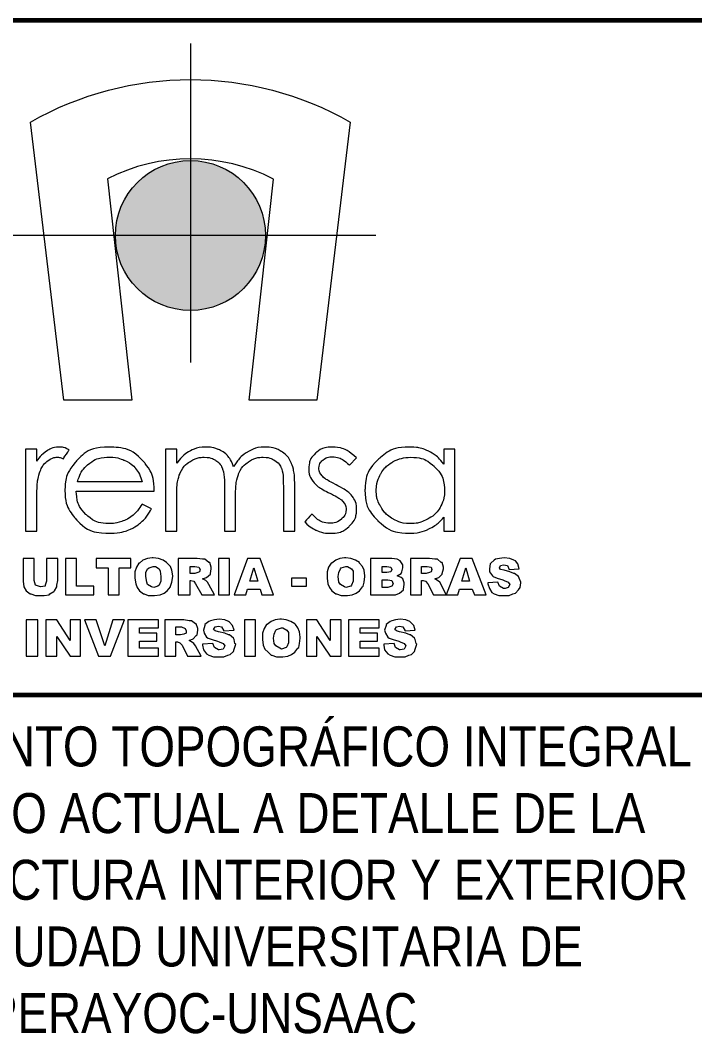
# Model space of a CAD drawing. Header units: inches. Extents: x 140 to 978, y -82 to 38.
# Drawn here: x 820.199 to 823.043, y -10.126 to -5.851 of the extents above; entities that cross this region are included whole.
import ezdxf

# ---------------------------------------------------------------- set-up
doc = ezdxf.new("R2010")
doc.units = ezdxf.units.IN
doc.header["$MEASUREMENT"] = 0
for name, color, linetype, lineweight in [('UNSAAC- ROTULO', 7, 'Continuous', 60), ('UNSAAC-TEXTOS', 250, 'Continuous', 0), ('UNSAAC-TEXTOS ROTULO', 7, 'Continuous', 15)]:
    doc.layers.add(name, color=color, linetype=linetype, lineweight=lineweight)
doc.styles.get("Standard").update_dxf_attribs({"font": 'arial.ttf'})

msp = doc.modelspace()

# ---------------------------------------------------------------- hatches: boundary and pattern name
at = {"layer": 'UNSAAC-TEXTOS'}
h = msp.add_hatch(color=252, dxfattribs=at)
h.dxf.hatch_style = 1
edge = h.paths.add_edge_path()
edge.add_arc((820.9162, -6.7589), 0.3164, 0, 360)

# ---------------------------------------------------------------- linework, layer by layer
at = {"layer": 'UNSAAC- ROTULO'}
msp.add_lwpolyline([(818.642, -5.851), (823.1903, -5.851), (823.1903, -8.6973), (818.642, -8.6973)], close=True, dxfattribs=at)
at = {"layer": 'UNSAAC-TEXTOS'}
for p, q in [((820.9162, -5.9493), (820.9162, -7.2949)), ((821.6985, -6.7589), (820.1339, -6.7589))]:
    msp.add_line(p, q, dxfattribs=at)
at = {"layer": 'UNSAAC-TEXTOS', "lineweight": 20}
msp.add_lwpolyline([(820.6685, -7.4538), (820.3828, -7.4538), (820.2419, -6.2807, -0.266421), (821.5905, -6.2807), (821.4495, -7.4538), (821.1638, -7.4538), (821.2659, -6.5208, 0.242709), (820.5663, -6.5197), (820.6685, -7.4538)], format="xyb", close=True, dxfattribs=at)
at = {"layer": 'UNSAAC-TEXTOS'}
for points in [[(820.2568, -8.1213), (820.2103, -8.1213), (820.2103, -8.2143), (820.2103, -8.2176), (820.2136, -8.2408), (820.2236, -8.2575), (820.2402, -8.2707), (820.2435, -8.2707), (820.2634, -8.2774), (820.2668, -8.2774), (820.2867, -8.2774), (820.3, -8.2774), (820.3199, -8.2741), (820.3232, -8.2707), (820.3398, -8.2608), (820.3432, -8.2575), (820.3531, -8.2408), (820.3531, -8.2342), (820.3565, -8.2143), (820.3565, -8.1213), (820.3099, -8.1213), (820.3099, -8.2143), (820.3099, -8.2176), (820.3033, -8.2342), (820.3033, -8.2375), (820.2834, -8.2408), (820.2634, -8.2342), (820.2568, -8.2143)], [(820.5093, -8.2375), (820.4362, -8.2375), (820.4362, -8.1213), (820.3897, -8.1213), (820.3897, -8.2741), (820.5093, -8.2741)], [(820.6155, -8.1611), (820.6654, -8.1611), (820.6654, -8.1213), (820.5192, -8.1213), (820.5192, -8.1611), (820.569, -8.1611), (820.569, -8.2741), (820.6155, -8.2741)], [(820.8315, -8.1545), (820.8182, -8.1412), (820.8149, -8.1379), (820.8016, -8.1279), (820.7816, -8.1213), (820.7584, -8.1179), (820.7551, -8.1179), (820.7351, -8.1213), (820.7152, -8.1279), (820.7019, -8.1412), (820.6986, -8.1412), (820.6886, -8.1578), (820.682, -8.1777), (820.682, -8.1977), (820.682, -8.2043), (820.6853, -8.2276), (820.6919, -8.2442), (820.7019, -8.2575), (820.7185, -8.2707), (820.7218, -8.2707), (820.7385, -8.2774), (820.7617, -8.2774), (820.765, -8.2774), (820.7883, -8.2741), (820.8049, -8.2674), (820.8182, -8.2575), (820.8315, -8.2408), (820.8315, -8.2375), (820.8381, -8.2209), (820.8414, -8.1977), (820.8414, -8.1943), (820.8381, -8.1711)], [(820.9975, -8.1379), (820.9942, -8.1379), (820.9776, -8.1246), (820.9677, -8.1246), (820.9444, -8.1213), (820.8647, -8.1213), (820.8647, -8.2741), (820.9145, -8.2741), (820.9145, -8.2143), (820.9178, -8.2143), (820.9311, -8.2176), (820.9378, -8.2276), (820.9643, -8.2741), (821.0175, -8.2741), (820.9942, -8.2309), (820.9876, -8.2209), (820.9809, -8.2143), (820.9677, -8.2076), (820.9843, -8.201), (821.0009, -8.1877), (821.0009, -8.1844), (821.0042, -8.1644), (821.0042, -8.1578)], [(821.0806, -8.1213), (821.0341, -8.1213), (821.0341, -8.2741), (821.0806, -8.2741)], [(821.2101, -8.1213), (821.157, -8.1213), (821.1005, -8.2741), (821.1503, -8.2741), (821.157, -8.2508), (821.2101, -8.2508), (821.2168, -8.2741), (821.2666, -8.2741)], [(821.6287, -8.1412), (821.6287, -8.1379), (821.6121, -8.1279), (821.5921, -8.1213), (821.5722, -8.1179), (821.5656, -8.1179), (821.5456, -8.1213), (821.529, -8.1279), (821.5124, -8.1412), (821.5091, -8.1412), (821.4991, -8.1578), (821.4925, -8.1777), (821.4925, -8.1977), (821.4925, -8.2043), (821.4958, -8.2276), (821.5025, -8.2442), (821.5124, -8.2575), (821.529, -8.2707), (821.5323, -8.2707), (821.5523, -8.2774), (821.5722, -8.2774), (821.5789, -8.2774), (821.5988, -8.2741), (821.6154, -8.2674), (821.6287, -8.2575), (821.642, -8.2408), (821.6453, -8.2375), (821.6486, -8.2209), (821.6519, -8.1977), (821.6519, -8.1943), (821.6486, -8.1711), (821.642, -8.1545)], [(821.8014, -8.1312), (821.7881, -8.1246), (821.7649, -8.1213), (821.6752, -8.1213), (821.6752, -8.2741), (821.7582, -8.2741), (821.7815, -8.2741), (821.7981, -8.2674), (821.8147, -8.2541), (821.8147, -8.2508), (821.818, -8.2309), (821.818, -8.2242), (821.8114, -8.2076), (821.8047, -8.201), (821.7881, -8.1943), (821.8047, -8.1844), (821.8081, -8.1777), (821.8114, -8.1611), (821.8114, -8.1478)], [(821.9775, -8.1379), (821.9741, -8.1379), (821.9575, -8.1246), (821.9476, -8.1246), (821.9243, -8.1213), (821.8446, -8.1213), (821.8446, -8.2741), (821.8911, -8.2741), (821.8911, -8.2143), (821.8977, -8.2143), (821.9077, -8.2176), (821.9177, -8.2276), (821.9409, -8.2741), (821.9941, -8.2741), (821.9741, -8.2309), (821.9675, -8.2209), (821.9575, -8.2143), (821.9476, -8.2076), (821.9642, -8.201), (821.9775, -8.1877), (821.9775, -8.1844), (821.9841, -8.1644), (821.9841, -8.1578)], [(822.1037, -8.1213), (822.0539, -8.1213), (821.9941, -8.2741), (822.0439, -8.2741), (822.0505, -8.2508), (822.1037, -8.2508), (822.1137, -8.2741), (822.1635, -8.2741)], [(822.2864, -8.1312), (822.2797, -8.1279), (822.2631, -8.1213), (822.2399, -8.1179), (822.2199, -8.1213), (822.2033, -8.1246), (822.1967, -8.1279), (822.1834, -8.1412), (822.1801, -8.1445), (822.1768, -8.1644), (822.1768, -8.1777), (822.1901, -8.1943), (822.1934, -8.1977), (822.21, -8.2043), (822.2332, -8.211), (822.2399, -8.2143), (822.2565, -8.2209), (822.2631, -8.2309), (822.2565, -8.2442), (822.2432, -8.2475), (822.2366, -8.2475), (822.2199, -8.2375), (822.2133, -8.2209), (822.1701, -8.2242), (822.1701, -8.2276), (822.1768, -8.2475), (822.1867, -8.2641), (822.1967, -8.2707), (822.2166, -8.2774), (822.2399, -8.2774), (822.2598, -8.2774), (822.2764, -8.2707), (822.2864, -8.2674), (822.2997, -8.2541), (822.3063, -8.2442), (822.3096, -8.2242), (822.3096, -8.2209), (822.303, -8.2043), (822.2997, -8.1977), (822.2831, -8.1844), (822.2797, -8.1844), (822.2631, -8.1777), (822.2399, -8.1711), (822.2233, -8.1678), (822.2199, -8.1611), (822.2233, -8.1512), (822.2366, -8.1478), (822.2532, -8.1512), (822.2598, -8.1678), (822.303, -8.1644), (822.2963, -8.1445)], [(820.7351, -8.1644), (820.7418, -8.1611), (820.7584, -8.1545), (820.7683, -8.1545), (820.785, -8.1644), (820.7883, -8.1744), (820.7916, -8.1977), (820.7916, -8.2176), (820.785, -8.2342), (820.7783, -8.2375), (820.7617, -8.2442), (820.7517, -8.2408), (820.7351, -8.2309), (820.7318, -8.2209), (820.7285, -8.1977), (820.7285, -8.1811)], [(820.9145, -8.1545), (820.9344, -8.1545), (820.951, -8.1578), (820.9577, -8.1678), (820.9544, -8.1777), (820.9477, -8.1811), (820.9344, -8.1844), (820.9145, -8.1844)], [(821.1836, -8.1611), (821.2002, -8.2176), (821.167, -8.2176)], [(821.5789, -8.1545), (821.5955, -8.1644), (821.6021, -8.1744), (821.6021, -8.1977), (821.6021, -8.2176), (821.5955, -8.2342), (821.5921, -8.2375), (821.5722, -8.2442), (821.5656, -8.2408), (821.549, -8.2309), (821.5423, -8.2209), (821.539, -8.1977), (821.5423, -8.1811), (821.549, -8.1644), (821.5523, -8.1611), (821.5722, -8.1545)], [(821.7615, -8.1578), (821.7649, -8.1678), (821.7615, -8.1777), (821.7449, -8.1811), (821.725, -8.1811), (821.725, -8.1545), (821.7449, -8.1545)], [(821.8911, -8.1545), (821.9143, -8.1545), (821.931, -8.1578), (821.9343, -8.1678), (821.931, -8.1777), (821.9243, -8.1811), (821.911, -8.1844), (821.8911, -8.1844)], [(822.0771, -8.1611), (822.0937, -8.2176), (822.0605, -8.2176)], [(821.4061, -8.2043), (821.343, -8.2043), (821.343, -8.2375), (821.4061, -8.2375)], [(821.7649, -8.2143), (821.7715, -8.2276), (821.7649, -8.2375), (821.7483, -8.2442), (821.725, -8.2442), (821.725, -8.211), (821.7483, -8.211)], [(821.0806, -8.4435), (821.0773, -8.4435), (821.0607, -8.4368), (821.0341, -8.4302), (821.0208, -8.4269), (821.0142, -8.4202), (821.0208, -8.4103), (821.0341, -8.4069), (821.0474, -8.4103), (821.0573, -8.4269), (821.1005, -8.4235), (821.0939, -8.4036), (821.0806, -8.3903), (821.0773, -8.387), (821.0607, -8.3804), (821.0374, -8.377), (821.0175, -8.3804), (821.0009, -8.3837), (820.9942, -8.387), (820.9776, -8.4003), (820.9776, -8.4036), (820.971, -8.4235), (820.9743, -8.4368), (820.9843, -8.4534), (820.9909, -8.4568), (821.0075, -8.4634), (821.0308, -8.47), (821.0374, -8.4734), (821.054, -8.48), (821.0607, -8.49), (821.054, -8.5033), (821.0374, -8.5066), (821.0341, -8.5066), (821.0175, -8.4966), (821.0108, -8.48), (820.9677, -8.4833), (820.9677, -8.4867), (820.971, -8.5066), (820.9843, -8.5232), (820.9942, -8.5298), (821.0142, -8.5365), (821.0374, -8.5365), (821.0573, -8.5365), (821.0739, -8.5298), (821.0839, -8.5265), (821.0972, -8.5132), (821.1005, -8.5033), (821.1072, -8.4833), (821.1038, -8.48), (821.1005, -8.4634), (821.0972, -8.4568)], [(821.3563, -8.397), (821.3397, -8.387), (821.3198, -8.3804), (821.2998, -8.377), (821.2932, -8.377), (821.2733, -8.3804), (821.2566, -8.387), (821.24, -8.4003), (821.2367, -8.4003), (821.2267, -8.4169), (821.2201, -8.4368), (821.2201, -8.4568), (821.2201, -8.4634), (821.2234, -8.4867), (821.2301, -8.5033), (821.2434, -8.5166), (821.2566, -8.5298), (821.26, -8.5298), (821.2799, -8.5365), (821.2998, -8.5365), (821.3065, -8.5365), (821.3264, -8.5332), (821.343, -8.5265), (821.3563, -8.5166), (821.3696, -8.4999), (821.3729, -8.4966), (821.3762, -8.48), (821.3795, -8.4568), (821.3795, -8.4534), (821.3762, -8.4302), (821.3696, -8.4136), (821.3596, -8.4003)], [(821.8446, -8.4435), (821.8413, -8.4435), (821.8247, -8.4368), (821.7981, -8.4302), (821.7848, -8.4269), (821.7782, -8.4202), (821.7848, -8.4103), (821.7981, -8.4069), (821.8114, -8.4103), (821.8213, -8.4269), (821.8645, -8.4235), (821.8579, -8.4036), (821.8446, -8.3903), (821.8413, -8.387), (821.8247, -8.3804), (821.8014, -8.377), (821.7815, -8.3804), (821.7649, -8.3837), (821.7582, -8.387), (821.7416, -8.4003), (821.7416, -8.4036), (821.735, -8.4235), (821.7383, -8.4368), (821.7483, -8.4534), (821.7549, -8.4568), (821.7715, -8.4634), (821.7948, -8.47), (821.8014, -8.4734), (821.818, -8.48), (821.8247, -8.49), (821.818, -8.5033), (821.8014, -8.5066), (821.7981, -8.5066), (821.7815, -8.4966), (821.7748, -8.48), (821.7317, -8.4833), (821.7317, -8.4867), (821.735, -8.5066), (821.7483, -8.5232), (821.7582, -8.5298), (821.7782, -8.5365), (821.8014, -8.5365), (821.8213, -8.5365), (821.8379, -8.5298), (821.8479, -8.5265), (821.8612, -8.5132), (821.8645, -8.5033), (821.8712, -8.4833), (821.8678, -8.48), (821.8645, -8.4634), (821.8612, -8.4568)], [(820.2734, -8.3804), (820.2236, -8.3804), (820.2236, -8.5332), (820.2734, -8.5332)], [(820.3531, -8.3804), (820.3066, -8.3804), (820.3066, -8.5332), (820.3531, -8.5332), (820.3531, -8.4501), (820.4096, -8.5332), (820.4528, -8.5332), (820.4528, -8.3804), (820.4096, -8.3804), (820.4096, -8.4667)], [(820.5192, -8.3804), (820.4694, -8.3804), (820.5292, -8.5332), (820.579, -8.5332), (820.6388, -8.3804), (820.589, -8.3804), (820.5558, -8.49)], [(820.775, -8.4368), (820.7019, -8.4368), (820.7019, -8.4136), (820.7816, -8.4136), (820.7816, -8.3804), (820.6521, -8.3804), (820.6521, -8.5332), (820.7816, -8.5332), (820.7816, -8.4999), (820.7019, -8.4999), (820.7019, -8.47), (820.775, -8.47)], [(820.9211, -8.3837), (820.9112, -8.3837), (820.8879, -8.3804), (820.8082, -8.3804), (820.8082, -8.5332), (820.8547, -8.5332), (820.8547, -8.4734), (820.8614, -8.4734), (820.8713, -8.4767), (820.8813, -8.4867), (820.9045, -8.5332), (820.961, -8.5332), (820.9378, -8.49), (820.9311, -8.48), (820.9211, -8.4734), (820.9112, -8.4667), (820.9278, -8.4601), (820.9411, -8.4468), (820.9444, -8.4435), (820.9477, -8.4235), (820.9477, -8.4169), (820.9411, -8.397), (820.9378, -8.397)], [(820.8946, -8.4169), (820.8979, -8.4269), (820.8979, -8.4368), (820.8879, -8.4402), (820.8746, -8.4435), (820.8547, -8.4435), (820.8547, -8.4103), (820.878, -8.4103)], [(821.1902, -8.3804), (821.1437, -8.3804), (821.1437, -8.5332), (821.1902, -8.5332)], [(821.3231, -8.4235), (821.3297, -8.4335), (821.3297, -8.4568), (821.3297, -8.4767), (821.3231, -8.4933), (821.3198, -8.4966), (821.2998, -8.5033), (821.2932, -8.4999), (821.2766, -8.49), (821.2699, -8.48), (821.2666, -8.4568), (821.2699, -8.4402), (821.2766, -8.4235), (821.2799, -8.4202), (821.2998, -8.4136), (821.3065, -8.4136)], [(821.4493, -8.3804), (821.4061, -8.3804), (821.4061, -8.5332), (821.4493, -8.5332), (821.4493, -8.4501), (821.5058, -8.5332), (821.5523, -8.5332), (821.5523, -8.3804), (821.5058, -8.3804), (821.5058, -8.4667)], [(821.7117, -8.3804), (821.5822, -8.3804), (821.5822, -8.5332), (821.7117, -8.5332), (821.7117, -8.4999), (821.632, -8.4999), (821.632, -8.47), (821.7051, -8.47), (821.7051, -8.4368), (821.632, -8.4368), (821.632, -8.4136), (821.7117, -8.4136)]]:
    msp.add_lwpolyline(points, close=True, dxfattribs=at)
msp.add_circle((820.9162, -6.7589), 0.3164, dxfattribs=at)
for points, knots in [([(820.2203, -7.6598), (820.2203, -7.6598), (820.2683, -7.6598), (820.2683, -7.6598), (820.2683, -7.6598), (820.2683, -7.6598), (820.2683, -7.7105), (820.2683, -7.7105), (820.2683, -7.7105), (820.2826, -7.6905), (820.2977, -7.6757), (820.3135, -7.6659), (820.3135, -7.6659), (820.3294, -7.6562), (820.346, -7.6513), (820.3631, -7.6513), (820.3631, -7.6513), (820.3762, -7.6513), (820.39, -7.6552), (820.4047, -7.663), (820.4047, -7.663), (820.4047, -7.663), (820.3803, -7.7005), (820.3803, -7.7005), (820.3803, -7.7005), (820.3704, -7.6965), (820.3622, -7.6944), (820.3555, -7.6944), (820.3555, -7.6944), (820.3398, -7.6944), (820.3247, -7.7005), (820.3102, -7.7127), (820.3102, -7.7127), (820.2957, -7.7249), (820.2846, -7.7439), (820.277, -7.7696), (820.277, -7.7696), (820.2712, -7.7893), (820.2683, -7.8293), (820.2683, -7.8894), (820.2683, -7.8894), (820.2683, -7.8894), (820.2683, -8.0066), (820.2683, -8.0066), (820.2683, -8.0066), (820.2683, -8.0066), (820.2203, -8.0066), (820.2203, -8.0066), (820.2203, -8.0066), (820.2203, -8.0066), (820.2203, -7.6598), (820.2203, -7.6598)], [0, 0, 0, 0, 0.071429, 0.071429, 0.071429, 0.107143, 0.142857, 0.142857, 0.142857, 0.178571, 0.214286, 0.214286, 0.214286, 0.25, 0.285714, 0.285714, 0.285714, 0.321429, 0.357143, 0.357143, 0.357143, 0.392857, 0.428571, 0.428571, 0.428571, 0.464286, 0.5, 0.5, 0.5, 0.535714, 0.571429, 0.571429, 0.571429, 0.607143, 0.642857, 0.642857, 0.642857, 0.678571, 0.714286, 0.714286, 0.714286, 0.75, 0.785714, 0.785714, 0.785714, 0.821429, 0.857143, 0.857143, 0.857143, 0.928571, 1, 1, 1, 1]), ([(820.7121, -7.8916), (820.7121, -7.8916), (820.7516, -7.9115), (820.7516, -7.9115), (820.7516, -7.9115), (820.7386, -7.9355), (820.7236, -7.955), (820.7066, -7.9698), (820.7066, -7.9698), (820.6896, -7.9845), (820.6705, -7.9958), (820.6492, -8.0036), (820.6492, -8.0036), (820.6279, -8.0113), (820.6039, -8.0151), (820.577, -8.0151), (820.577, -8.0151), (820.5174, -8.0151), (820.4709, -7.9966), (820.4373, -7.9596), (820.4373, -7.9596), (820.4037, -7.9226), (820.3869, -7.8808), (820.3869, -7.8342), (820.3869, -7.8342), (820.3869, -7.7903), (820.4012, -7.7511), (820.4296, -7.7168), (820.4296, -7.7168), (820.4656, -7.6732), (820.514, -7.6513), (820.5744, -7.6513), (820.5744, -7.6513), (820.6367, -7.6513), (820.6865, -7.6737), (820.7236, -7.7185), (820.7236, -7.7185), (820.75, -7.75), (820.7635, -7.7894), (820.764, -7.8368), (820.764, -7.8368), (820.764, -7.8368), (820.4349, -7.8368), (820.4349, -7.8368), (820.4349, -7.8368), (820.4358, -7.877), (820.4494, -7.9098), (820.4756, -7.9354), (820.4756, -7.9354), (820.5018, -7.9611), (820.5343, -7.9739), (820.5728, -7.9739), (820.5728, -7.9739), (820.5914, -7.9739), (820.6096, -7.9709), (820.6272, -7.9648), (820.6272, -7.9648), (820.6448, -7.9587), (820.6598, -7.9506), (820.6721, -7.9405), (820.6721, -7.9405), (820.6844, -7.9304), (820.6978, -7.9142), (820.7121, -7.8916)], [0, 0, 0, 0, 0.058824, 0.058824, 0.058824, 0.088235, 0.117647, 0.117647, 0.117647, 0.147059, 0.176471, 0.176471, 0.176471, 0.205882, 0.235294, 0.235294, 0.235294, 0.264706, 0.294118, 0.294118, 0.294118, 0.323529, 0.352941, 0.352941, 0.352941, 0.382353, 0.411765, 0.411765, 0.411765, 0.441176, 0.470588, 0.470588, 0.470588, 0.5, 0.529412, 0.529412, 0.529412, 0.558824, 0.588235, 0.588235, 0.588235, 0.617647, 0.647059, 0.647059, 0.647059, 0.676471, 0.705882, 0.705882, 0.705882, 0.735294, 0.764706, 0.764706, 0.764706, 0.794118, 0.823529, 0.823529, 0.823529, 0.852941, 0.882353, 0.882353, 0.882353, 0.941176, 1, 1, 1, 1]), ([(820.8117, -7.6598), (820.8117, -7.6598), (820.8583, -7.6598), (820.8583, -7.6598), (820.8583, -7.6598), (820.8583, -7.6598), (820.8583, -7.7198), (820.8583, -7.7198), (820.8583, -7.7198), (820.8747, -7.6977), (820.8914, -7.6814), (820.9086, -7.6712), (820.9086, -7.6712), (820.9323, -7.6579), (820.9572, -7.6513), (820.9832, -7.6513), (820.9832, -7.6513), (821.0009, -7.6513), (821.0176, -7.6546), (821.0335, -7.6612), (821.0335, -7.6612), (821.0494, -7.6677), (821.0623, -7.6765), (821.0724, -7.6874), (821.0724, -7.6874), (821.0824, -7.6984), (821.0911, -7.7141), (821.0985, -7.7346), (821.0985, -7.7346), (821.1141, -7.7074), (821.1336, -7.6867), (821.1569, -7.6725), (821.1569, -7.6725), (821.1803, -7.6584), (821.2055, -7.6513), (821.2324, -7.6513), (821.2324, -7.6513), (821.2576, -7.6513), (821.2799, -7.6574), (821.2991, -7.6695), (821.2991, -7.6695), (821.3184, -7.6816), (821.3327, -7.6984), (821.342, -7.7201), (821.342, -7.7201), (821.3514, -7.7418), (821.3561, -7.7742), (821.3561, -7.8175), (821.3561, -7.8175), (821.3561, -7.8175), (821.3561, -8.0066), (821.3561, -8.0066), (821.3561, -8.0066), (821.3561, -8.0066), (821.3081, -8.0066), (821.3081, -8.0066), (821.3081, -8.0066), (821.3081, -8.0066), (821.3081, -7.8174), (821.3081, -7.8174), (821.3081, -7.8174), (821.3081, -7.7802), (821.3053, -7.7547), (821.2997, -7.7408), (821.2997, -7.7408), (821.2941, -7.7268), (821.2847, -7.7156), (821.2712, -7.7071), (821.2712, -7.7071), (821.2577, -7.6986), (821.2417, -7.6944), (821.223, -7.6944), (821.223, -7.6944), (821.2003, -7.6944), (821.1795, -7.7008), (821.1608, -7.7136), (821.1608, -7.7136), (821.1419, -7.7263), (821.1282, -7.7433), (821.1195, -7.7645), (821.1195, -7.7645), (821.1109, -7.7857), (821.1065, -7.8212), (821.1065, -7.8709), (821.1065, -7.8709), (821.1065, -7.8709), (821.1065, -8.0066), (821.1065, -8.0066), (821.1065, -8.0066), (821.1065, -8.0066), (821.0599, -8.0066), (821.0599, -8.0066), (821.0599, -8.0066), (821.0599, -8.0066), (821.0599, -7.8292), (821.0599, -7.8292), (821.0599, -7.8292), (821.0599, -7.7874), (821.0572, -7.759), (821.0517, -7.7439), (821.0517, -7.7439), (821.0462, -7.7289), (821.0367, -7.7169), (821.0231, -7.7079), (821.0231, -7.7079), (821.0094, -7.6989), (820.9933, -7.6944), (820.9745, -7.6944), (820.9745, -7.6944), (820.9528, -7.6944), (820.9326, -7.7006), (820.9138, -7.713), (820.9138, -7.713), (820.8949, -7.7254), (820.881, -7.7422), (820.8719, -7.7632), (820.8719, -7.7632), (820.8629, -7.7842), (820.8583, -7.8164), (820.8583, -7.8598), (820.8583, -7.8598), (820.8583, -7.8598), (820.8583, -8.0066), (820.8583, -8.0066), (820.8583, -8.0066), (820.8583, -8.0066), (820.8117, -8.0066), (820.8117, -8.0066), (820.8117, -8.0066), (820.8117, -8.0066), (820.8117, -7.6598), (820.8117, -7.6598)], [0, 0, 0, 0, 0.029412, 0.029412, 0.029412, 0.044118, 0.058824, 0.058824, 0.058824, 0.073529, 0.088235, 0.088235, 0.088235, 0.102941, 0.117647, 0.117647, 0.117647, 0.132353, 0.147059, 0.147059, 0.147059, 0.161765, 0.176471, 0.176471, 0.176471, 0.191176, 0.205882, 0.205882, 0.205882, 0.220588, 0.235294, 0.235294, 0.235294, 0.25, 0.264706, 0.264706, 0.264706, 0.279412, 0.294118, 0.294118, 0.294118, 0.308824, 0.323529, 0.323529, 0.323529, 0.338235, 0.352941, 0.352941, 0.352941, 0.367647, 0.382353, 0.382353, 0.382353, 0.397059, 0.411765, 0.411765, 0.411765, 0.426471, 0.441176, 0.441176, 0.441176, 0.455882, 0.470588, 0.470588, 0.470588, 0.485294, 0.5, 0.5, 0.5, 0.514706, 0.529412, 0.529412, 0.529412, 0.544118, 0.558824, 0.558824, 0.558824, 0.573529, 0.588235, 0.588235, 0.588235, 0.602941, 0.617647, 0.617647, 0.617647, 0.632353, 0.647059, 0.647059, 0.647059, 0.661765, 0.676471, 0.676471, 0.676471, 0.691176, 0.705882, 0.705882, 0.705882, 0.720588, 0.735294, 0.735294, 0.735294, 0.75, 0.764706, 0.764706, 0.764706, 0.779412, 0.794118, 0.794118, 0.794118, 0.808824, 0.823529, 0.823529, 0.823529, 0.838235, 0.852941, 0.852941, 0.852941, 0.867647, 0.882353, 0.882353, 0.882353, 0.897059, 0.911765, 0.911765, 0.911765, 0.926471, 0.941176, 0.941176, 0.941176, 0.970588, 1, 1, 1, 1]), ([(821.617, -7.6974), (821.617, -7.6974), (821.5868, -7.7271), (821.5868, -7.7271), (821.5868, -7.7271), (821.5618, -7.704), (821.5373, -7.6924), (821.5134, -7.6924), (821.5134, -7.6924), (821.4982, -7.6924), (821.4852, -7.6972), (821.4743, -7.7068), (821.4743, -7.7068), (821.4634, -7.7163), (821.458, -7.7275), (821.458, -7.7402), (821.458, -7.7402), (821.458, -7.7514), (821.4624, -7.7622), (821.4713, -7.7723), (821.4713, -7.7723), (821.4802, -7.7828), (821.4991, -7.795), (821.5277, -7.809), (821.5277, -7.809), (821.5624, -7.8261), (821.586, -7.8428), (821.5986, -7.8587), (821.5986, -7.8587), (821.6108, -7.8748), (821.617, -7.893), (821.617, -7.9131), (821.617, -7.9131), (821.617, -7.9416), (821.6065, -7.9657), (821.5855, -7.9855), (821.5855, -7.9855), (821.5645, -8.0052), (821.5382, -8.0151), (821.5066, -8.0151), (821.5066, -8.0151), (821.4856, -8.0151), (821.4656, -8.0107), (821.4464, -8.002), (821.4464, -8.002), (821.4273, -7.9933), (821.4116, -7.9813), (821.399, -7.966), (821.399, -7.966), (821.399, -7.966), (821.4285, -7.9341), (821.4285, -7.9341), (821.4285, -7.9341), (821.4524, -7.9598), (821.4778, -7.9726), (821.5047, -7.9726), (821.5047, -7.9726), (821.5234, -7.9726), (821.5394, -7.9669), (821.5527, -7.9554), (821.5527, -7.9554), (821.5658, -7.944), (821.5725, -7.9305), (821.5725, -7.9151), (821.5725, -7.9151), (821.5725, -7.9023), (821.5681, -7.891), (821.5594, -7.881), (821.5594, -7.881), (821.5506, -7.8712), (821.531, -7.8589), (821.5003, -7.8441), (821.5003, -7.8441), (821.4674, -7.828), (821.445, -7.8121), (821.4333, -7.7964), (821.4333, -7.7964), (821.4214, -7.7807), (821.4154, -7.7629), (821.4154, -7.7427), (821.4154, -7.7427), (821.4154, -7.7165), (821.4249, -7.6947), (821.4438, -7.6773), (821.4438, -7.6773), (821.4628, -7.66), (821.4866, -7.6513), (821.5155, -7.6513), (821.5155, -7.6513), (821.5491, -7.6513), (821.583, -7.6666), (821.617, -7.6974)], [0, 0, 0, 0, 0.041667, 0.041667, 0.041667, 0.0625, 0.083333, 0.083333, 0.083333, 0.104167, 0.125, 0.125, 0.125, 0.145833, 0.166667, 0.166667, 0.166667, 0.1875, 0.208333, 0.208333, 0.208333, 0.229167, 0.25, 0.25, 0.25, 0.270833, 0.291667, 0.291667, 0.291667, 0.3125, 0.333333, 0.333333, 0.333333, 0.354167, 0.375, 0.375, 0.375, 0.395833, 0.416667, 0.416667, 0.416667, 0.4375, 0.458333, 0.458333, 0.458333, 0.479167, 0.5, 0.5, 0.5, 0.520833, 0.541667, 0.541667, 0.541667, 0.5625, 0.583333, 0.583333, 0.583333, 0.604167, 0.625, 0.625, 0.625, 0.645833, 0.666667, 0.666667, 0.666667, 0.6875, 0.708333, 0.708333, 0.708333, 0.729167, 0.75, 0.75, 0.75, 0.770833, 0.791667, 0.791667, 0.791667, 0.8125, 0.833333, 0.833333, 0.833333, 0.854167, 0.875, 0.875, 0.875, 0.895833, 0.916667, 0.916667, 0.916667, 0.958333, 1, 1, 1, 1]), ([(822.0315, -7.6598), (822.0315, -7.6598), (822.0315, -8.0066), (822.0315, -8.0066), (822.0315, -8.0066), (822.0315, -8.0066), (821.9849, -8.0066), (821.9849, -8.0066), (821.9849, -8.0066), (821.9849, -8.0066), (821.9849, -7.9469), (821.9849, -7.9469), (821.9849, -7.9469), (821.9652, -7.9697), (821.9433, -7.9868), (821.9188, -7.9981), (821.9188, -7.9981), (821.8945, -8.0094), (821.8677, -8.0151), (821.8388, -8.0151), (821.8388, -8.0151), (821.7874, -8.0151), (821.7434, -7.9973), (821.707, -7.9619), (821.707, -7.9619), (821.6705, -7.9263), (821.6524, -7.8832), (821.6524, -7.8322), (821.6524, -7.8322), (821.6524, -7.7825), (821.6707, -7.7398), (821.7075, -7.7044), (821.7075, -7.7044), (821.7442, -7.669), (821.7884, -7.6513), (821.8402, -7.6513), (821.8402, -7.6513), (821.87, -7.6513), (821.897, -7.6573), (821.9212, -7.6693), (821.9212, -7.6693), (821.9453, -7.6812), (821.9666, -7.6993), (821.9849, -7.7236), (821.9849, -7.7236), (821.9849, -7.7236), (821.9849, -7.6598), (821.9849, -7.6598), (821.9849, -7.6598), (821.9849, -7.6598), (822.0315, -7.6598), (822.0315, -7.6598)], [0, 0, 0, 0, 0.071429, 0.071429, 0.071429, 0.107143, 0.142857, 0.142857, 0.142857, 0.178571, 0.214286, 0.214286, 0.214286, 0.25, 0.285714, 0.285714, 0.285714, 0.321429, 0.357143, 0.357143, 0.357143, 0.392857, 0.428571, 0.428571, 0.428571, 0.464286, 0.5, 0.5, 0.5, 0.535714, 0.571429, 0.571429, 0.571429, 0.607143, 0.642857, 0.642857, 0.642857, 0.678571, 0.714286, 0.714286, 0.714286, 0.75, 0.785714, 0.785714, 0.785714, 0.821429, 0.857143, 0.857143, 0.857143, 0.928571, 1, 1, 1, 1]), ([(820.7126, -7.7982), (820.7063, -7.7744), (820.6971, -7.7555), (820.6851, -7.7412), (820.6851, -7.7412), (820.673, -7.7269), (820.6571, -7.7155), (820.6374, -7.7068), (820.6374, -7.7068), (820.6176, -7.6981), (820.5968, -7.6937), (820.5751, -7.6937), (820.5751, -7.6937), (820.5391, -7.6937), (820.5082, -7.7046), (820.4824, -7.7265), (820.4824, -7.7265), (820.4635, -7.7425), (820.4493, -7.7664), (820.4396, -7.7982), (820.4396, -7.7982), (820.4396, -7.7982), (820.7126, -7.7982), (820.7126, -7.7982)], [0, 0, 0, 0, 0.142857, 0.142857, 0.142857, 0.214286, 0.285714, 0.285714, 0.285714, 0.357143, 0.428571, 0.428571, 0.428571, 0.5, 0.571429, 0.571429, 0.571429, 0.642857, 0.714286, 0.714286, 0.714286, 0.857143, 1, 1, 1, 1]), ([(821.8439, -7.6944), (821.8178, -7.6944), (821.7937, -7.7005), (821.7718, -7.7127), (821.7718, -7.7127), (821.7497, -7.7248), (821.7322, -7.7419), (821.7192, -7.7639), (821.7192, -7.7639), (821.7062, -7.7858), (821.6997, -7.8091), (821.6997, -7.8337), (821.6997, -7.8337), (821.6997, -7.858), (821.7062, -7.8813), (821.7193, -7.9035), (821.7193, -7.9035), (821.7325, -7.9257), (821.75, -7.943), (821.7722, -7.9553), (821.7722, -7.9553), (821.7944, -7.9677), (821.8182, -7.9739), (821.8435, -7.9739), (821.8435, -7.9739), (821.869, -7.9739), (821.8933, -7.9678), (821.9162, -7.9555), (821.9162, -7.9555), (821.9392, -7.9432), (821.9568, -7.9267), (821.9691, -7.9057), (821.9691, -7.9057), (821.9814, -7.8848), (821.9876, -7.8612), (821.9876, -7.8349), (821.9876, -7.8349), (821.9876, -7.795), (821.9738, -7.7616), (821.946, -7.7347), (821.946, -7.7347), (821.9184, -7.7078), (821.8843, -7.6944), (821.8439, -7.6944)], [0, 0, 0, 0, 0.083333, 0.083333, 0.083333, 0.125, 0.166667, 0.166667, 0.166667, 0.208333, 0.25, 0.25, 0.25, 0.291667, 0.333333, 0.333333, 0.333333, 0.375, 0.416667, 0.416667, 0.416667, 0.458333, 0.5, 0.5, 0.5, 0.541667, 0.583333, 0.583333, 0.583333, 0.625, 0.666667, 0.666667, 0.666667, 0.708333, 0.75, 0.75, 0.75, 0.791667, 0.833333, 0.833333, 0.833333, 0.916667, 1, 1, 1, 1])]:
    msp.add_open_spline(points, degree=3, knots=knots, dxfattribs=at)

# ---------------------------------------------------------------- texts
at = {"layer": 'UNSAAC-TEXTOS ROTULO', "insert": (818.8534, -8.8296), "char_height": 0.16875, "width": 4.200794, "attachment_point": 1}
msp.add_mtext('\\pi0.043224;{\\fArial Narrow|b0|i0|c0|p34;LEVANTAMIENTO TOPOGRÁFICO INTEGRAL \\P\\pi0.23292;DEL ESTADO ACTUAL A DETALLE DE LA \\P\\pi0.059857;INFRAESTRUCTURA INTERIOR Y EXTERIOR \\P\\pi0.50729;DE LA CIUDAD UNIVERSITARIA DE \\P\\pi1.2044;PERAYOC-UNSAAC}', dxfattribs=at)

doc.saveas('drawing.dxf')
